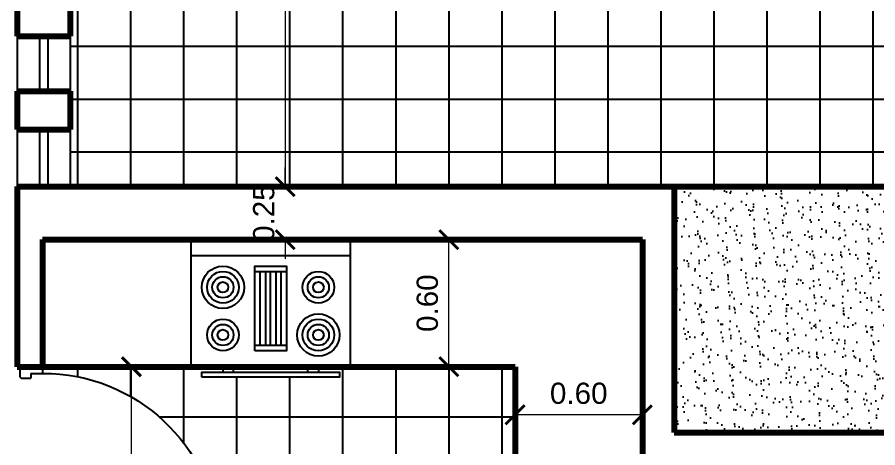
# Model space of a CAD drawing. Header units: inches. Extents: x -2.6 to 11.8, y -3.4 to 32.7.
# Drawn here: x 2.214 to 6.272, y 12.631 to 14.664 of the extents above; entities that cross this region are included whole.
import ezdxf

# ---------------------------------------------------------------- set-up
doc = ezdxf.new("R2010")
doc.units = ezdxf.units.IN
doc.header["$MEASUREMENT"] = 0
doc.linetypes.add('CONTINUA', pattern=[0])
for name, color, linetype in [('Cotas', 60, 'Continuous'), ('Mobiliario', 2, 'Continuous'), ('Puertas', 1, 'Continuous'), ('Textura piso', 8, 'Continuous'), ('Vegetación', 3, 'Continuous'), ('Ventana', 4, 'Continuous')]:
    doc.layers.add(name, color=color, linetype=linetype)
doc.layers.add('Paredes', color=5, linetype='Continuous', lineweight=80)
doc.styles.get("Standard").update_dxf_attribs({"font": 'arial.ttf'})
doc.dimstyles.new('Cotas', dxfattribs={"dimtxt": 0.1, "dimasz": 0.09, "dimexe": 0.2, "dimexo": 0.4, "dimgap": 0.05, "dimtad": 1, "dimzin": 0, "dimdsep": 46, "dimtxsty": 'Standard', "dimblk": 'ARCHTICK', "dimcen": 0.09, "dimse1": 1, "dimse2": 1, "dimclrd": 60, "dimclre": 256, "dimadec": 0, "dimazin": 0, "dimtfac": 1, "dimtix": 1, "dimtofl": 0, "dimtmove": 1, "dimatfit": 3, "dimfxl": 0, "dimtolj": 1, "dimtzin": 0, "dimlwd": 9, "dimarcsym": 0})
pattern_1 = [(0, (-26.74984108608364, -126.9724224155329), (6.938893903907228e-17, 0.25), []), (90, (-26.74984108608364, -126.9724224155329), (-0.25, 6.938893903907228e-17), [])]

# ---------------------------------------------------------------- blocks, each defined once
blk = doc.blocks.new('Range-Oven - 30 in top')
for p, q in [((0, -3), (30, -3)), ((12, -6), (18, -6)), ((13, -19.999996), (13, -6)), ((14, -6), (14, -19.999996)), ((15, -19.999996), (15, -6)), ((16, -6), (16, -19.999996)), ((17, -19.999996), (17, -6)), ((18, -19.999996), (12, -19.999996)), ((6.000000000000004, -23.999996), (6.000000000000004, -24.999996)), ((8.000000000000004, -24.999996), (8.000000000000004, -23.999996)), ((22, -24.999996), (22, -23.999996)), ((24, -23.999996), (24, -24.999996))]:
    blk.add_line(p, q)
for points in [[(0, -23.999996), (0, 0), (30, 0), (30, -23.999996)], [(12, -20.999996), (12, -5), (18, -5), (18, -20.999996)], [(2.000000000000004, -25.999996), (2.000000000000004, -24.999996), (28, -24.999996), (28, -25.999996)]]:
    blk.add_lwpolyline(points, close=True)
for centre, radius in [((6.000000000000004, -9.0000002), 4), ((6.000000000000004, -9.0000002), 3), ((24, -9.0000002), 3), ((6.000000000000004, -9.0000002), 2), ((6.000000000000004, -9.0000002), 1), ((24, -9.0000002), 2), ((24, -9.0000002), 1), ((24, -18), 4), ((6.000000000000004, -18), 3), ((6.000000000000004, -18), 2), ((24, -18), 3), ((24, -18), 2), ((6.000000000000004, -18), 1), ((24, -18), 1)]:
    blk.add_circle(centre, radius)
blk = doc.blocks.new('puerta2')
at = {"layer": 'Puertas'}
for p, q in [((150.3376989566191, 38.72223843111588), (150.3376989565512, 38.61423843005426)), ((150.3376989566191, 38.72223843111588), (150.3848409565614, 38.72223843018707)), ((150.3376989566191, 38.72223843111588), (150.3376989565512, 38.61423843005426)), ((150.3376989566191, 38.72223843111588), (150.3848409565614, 38.72223843018707)), ((150.3848409565614, 38.72223843018707), (150.3916989565334, 38.71538043060052)), ((150.3848409565614, 38.72223843018707), (150.3916989565334, 38.71538043060052)), ((150.3916989565334, 38.71538043060052), (150.3916989565117, 38.67039843122657)), ((150.3916989565334, 38.71538043060052), (150.3916989565117, 38.67039843122657)), ((151.190556956672, 38.72223842996501), (151.1836989566269, 38.71538043033505)), ((151.190556956672, 38.72223842996501), (151.1836989566269, 38.71538043033505)), ((151.1836989566269, 38.71538043033505), (151.1836989566052, 38.6703984309611)), ((151.1836989566269, 38.71538043033505), (151.1836989566052, 38.6703984309611)), ((151.2376989566142, 38.72223843089887), (151.190556956672, 38.72223842996501)), ((151.2376989566142, 38.72223843089887), (151.190556956672, 38.72223842996501)), ((151.2376989566142, 38.72223843089887), (151.2376989565462, 38.61423842983726)), ((151.2376989566142, 38.72223843089887), (151.2376989565462, 38.61423842983726)), ((150.3690189565731, 38.67039843009883), (150.3690189565052, 38.61423843081337)), ((150.3690189565731, 38.67039843009883), (150.3916989565117, 38.67039843122657)), ((150.3690189565731, 38.67039843009883), (150.3690189565052, 38.61423843081337)), ((150.3690189565731, 38.67039843009883), (150.3916989565117, 38.67039843122657)), ((151.2063789566602, 38.67039843022623), (151.1836989566052, 38.6703984309611)), ((151.2063789566602, 38.67039843022623), (151.1836989566052, 38.6703984309611)), ((151.2063789566602, 38.67039843022623), (151.2063789565923, 38.61423843094077)), ((151.2063789566602, 38.67039843022623), (151.2063789565923, 38.61423843094077)), ((150.3711789565139, 38.66823843078637), (150.3711789565381, 38.61423843118688)), ((150.3733389565468, 38.66823843115985), (150.3711789565139, 38.66823843078637)), ((150.3711789565139, 38.66823843078637), (150.3711789565381, 38.61423843118688)), ((150.3733389565468, 38.66823843115985), (150.3711789565139, 38.66823843078637)), ((150.3733389565468, 38.66823843115985), (150.3733389564547, 38.61423843156037)), ((150.3733389565468, 38.66823843115985), (150.3733389564547, 38.61423843156037)), ((150.3376989565512, 38.61423843005426), (150.3690189565052, 38.61423843081337)), ((150.3376989565512, 38.61423843005426), (150.3690189565052, 38.61423843081337)), ((150.3711789565381, 38.61423843118688), (150.3733389564547, 38.61423843156037)), ((150.3711789565381, 38.61423843118688), (150.3733389564547, 38.61423843156037)), ((150.3754989565119, 38.61207843038527), (150.3754989565361, 38.60991843069932)), ((150.3754989565119, 38.61207843038527), (150.4294989565209, 38.6120784304095)), ((150.3754989565119, 38.61207843038527), (150.3754989565361, 38.60991843069932)), ((150.3754989565119, 38.61207843038527), (150.4294989565209, 38.6120784304095)), ((150.4294989565452, 38.60991843072355), (150.3754989565361, 38.60991843069932)), ((150.4294989565452, 38.60991843072355), (150.3754989565361, 38.60991843069932)), ((150.3754989564786, 38.54090643132665), (150.3754989565604, 38.60775843101334)), ((150.429498956453, 38.6077584310376), (150.3754989565604, 38.60775843101334)), ((150.3754989565604, 38.60775843101334), (150.429498956453, 38.6077584310376)), ((150.3754989564786, 38.54090643132665), (150.3754989565604, 38.60775843101334)), ((150.429498956453, 38.6077584310376), (150.3754989565604, 38.60775843101334)), ((150.3754989565604, 38.60775843101334), (150.429498956453, 38.6077584310376)), ((150.4294989565452, 38.60991843072355), (150.4294989565209, 38.6120784304095)), ((150.4294989565452, 38.60991843072355), (150.4294989565209, 38.6120784304095)), ((150.4294989564798, 38.50661643051558), (150.429498956453, 38.6077584310376)), ((150.4294989564798, 38.50661643051558), (150.429498956453, 38.6077584310376)), ((151.2376989565462, 38.61423842983726), (151.2063789565923, 38.61423843094077)), ((151.2376989565462, 38.61423842983726), (151.2063789565923, 38.61423843094077)), ((150.4082769564752, 38.54090643117374), (150.3754989564786, 38.54090643132665)), ((150.4082769564752, 38.54090643117374), (150.3754989564786, 38.54090643132665)), ((150.3823569564533, 38.53874643073107), (150.3754989565029, 38.53874642977807)), ((150.3823569564533, 38.53874643073107), (150.3754989565029, 38.53874642977807)), ((150.382356956475, 38.53188843019149), (150.3823569564533, 38.53874643073107)), ((150.382356956475, 38.53188843019149), (150.3823569564533, 38.53874643073107)), ((150.3845169562099, 38.18285905120248), (150.3845169564862, 38.53874643110458)), ((150.3845169562698, 38.2082335345485), (150.3845169564862, 38.53874643110458)), ((150.3845169564862, 38.53874643110458), (150.4061169564666, 38.53874643111428)), ((150.4061169564666, 38.53874643111428), (150.3845169564862, 38.53874643110458)), ((150.3845169562099, 38.18285905120248), (150.3845169564862, 38.53874643110458)), ((150.3845169562698, 38.2082335345485), (150.3845169564862, 38.53874643110458)), ((150.3845169564862, 38.53874643110458), (150.4061169564666, 38.53874643111428)), ((150.4061169564666, 38.53874643111428), (150.3845169564862, 38.53874643110458)), ((150.4061169564561, 38.49975843128794), (150.4061169564666, 38.53874643111428)), ((150.4061169564561, 38.49975843128794), (150.4061169564666, 38.53874643111428)), ((150.4082769564891, 38.49975842979882), (150.4082769564752, 38.54090643117374)), ((150.4082769564891, 38.49975842979882), (150.4082769564752, 38.54090643117374)), ((150.4061169564561, 38.49975843128794), (150.4052597063923, 38.4989011804029)), ((150.4061169564561, 38.49975843128794), (150.4052597063923, 38.4989011804029)), ((150.4061169564616, 38.49804392975606), (150.4052597063923, 38.4989011804029)), ((150.4061169564616, 38.49804392975606), (150.4052597063923, 38.4989011804029)), ((150.4061169561903, 38.18285905121218), (150.4061169564616, 38.49804392975606)), ((150.4061169562502, 38.20823353455819), (150.4061169564616, 38.49804392975606)), ((150.4061169561903, 38.18285905121218), (150.4061169564616, 38.49804392975606)), ((150.4061169562502, 38.20823353455819), (150.4061169564616, 38.49804392975606)), ((150.4226409564347, 38.49975843088559), (150.4082769564891, 38.49975842979882)), ((150.4226409564347, 38.49975843088559), (150.4082769564891, 38.49975842979882)), ((150.4131228001399, 38.49975843104136), (150.4131227997845, 37.89133415609845)), ((150.4131228001399, 38.49975843104136), (150.4131227997845, 37.89133415609845)), ((150.419491358878, 38.49975842979944), (150.4194913584062, 37.89133415671917)), ((150.419491358878, 38.49975842979944), (150.4194913584062, 37.89133415671917)), ((150.4226409564347, 38.49975843088559), (150.4294989564798, 38.50661643051558)), ((150.4226409564347, 38.49975843088559), (150.4294989564798, 38.50661643051558)), ((150.4258597800136, 38.50297725446709), (150.4258597796573, 37.88811533329175)), ((150.4258597800136, 38.50297725446709), (150.4258597796573, 37.88811533329175)), ((150.4277137364567, 38.50483121124245), (150.4277137359652, 37.88626137638104)), ((150.4277137364567, 38.50483121124245), (150.4277137359652, 37.88626137638104)), ((150.4294989564798, 38.50661643051558), (150.4294989560513, 37.88447615635613)), ((150.4294989564798, 38.50661643051558), (150.4294989560513, 37.88447615635613)), ((150.3845169562698, 38.2082335345485), (150.3845169559935, 37.85234615650904)), ((150.3845169562698, 38.2082335345485), (150.3845169559935, 37.85234615650904)), ((150.4061169562502, 38.20823353455819), (150.4061169560952, 37.89304865601428)), ((150.4061169562502, 38.20823353455819), (150.4061169560952, 37.89304865601428)), ((150.3845169562099, 38.18285905120248), (150.3845169559935, 37.85234615650904)), ((150.3845169562099, 38.18285905120248), (150.3845169559935, 37.85234615650904)), ((150.4061169561903, 38.18285905121218), (150.4061169560952, 37.89304865601428)), ((150.4061169561903, 38.18285905121218), (150.4061169560952, 37.89304865601428)), ((150.3823569560553, 37.85920415667515), (150.3823569559605, 37.85234615613555)), ((150.3823569560553, 37.85920415667515), (150.3823569559605, 37.85234615613555)), ((150.4061169560952, 37.89304865601428), (150.4052597060314, 37.89219140699187)), ((150.4061169560952, 37.89304865601428), (150.4052597060314, 37.89219140699187)), ((150.4061169559843, 37.89133415634507), (150.4052597060314, 37.89219140699187)), ((150.4061169559843, 37.89133415634507), (150.4052597060314, 37.89219140699187)), ((150.4061169559843, 37.89133415634507), (150.4061169559739, 37.85234615651873)), ((150.4061169559843, 37.89133415634507), (150.4061169559739, 37.85234615651873)), ((150.4082769560172, 37.89133415671855), (150.408276956031, 37.85018615534364)), ((150.4226409560792, 37.89133415594268), (150.4082769560172, 37.89133415671855)), ((150.4082769560172, 37.89133415671855), (150.408276956031, 37.85018615534364)), ((150.4226409560792, 37.89133415594268), (150.4082769560172, 37.89133415671855)), ((150.4226409560792, 37.89133415594268), (150.4294989560513, 37.88447615635613)), ((150.4226409560792, 37.89133415594268), (150.4294989560513, 37.88447615635613)), ((150.4294989560513, 37.88447615635613), (150.4294989559617, 37.78333415583411)), ((150.4294989560513, 37.88447615635613), (150.4294989559617, 37.78333415583411)), ((150.3411757297816, 37.82361636500198), (150.3382263801992, 37.82361636481385)), ((150.3411757297816, 37.82361636500198), (150.3382263801992, 37.82361636481385)), ((150.3382263801992, 37.82361636481385), (150.3382263801439, 37.81623039191818)), ((150.3382263801992, 37.82361636481385), (150.3382263801439, 37.81623039191818)), ((150.3411757297087, 37.83134246062759), (150.3411757297994, 37.80850429648069)), ((150.3411757297087, 37.83134246062759), (150.3411757297994, 37.80850429648069)), ((150.3411757297264, 37.81623039210631), (150.3411757297816, 37.82361636500198)), ((150.3411757297264, 37.81623039210631), (150.3411757297816, 37.82361636500198)), ((150.359298956038, 37.83718971472116), (150.3499772589567, 37.83945351507029)), ((150.359298956038, 37.83718971472116), (150.3499772589567, 37.83945351507029)), ((150.359298956038, 37.83718971472116), (150.3592989559542, 37.8026570428876)), ((150.359298956038, 37.83718971472116), (150.3592989559542, 37.8026570428876)), ((150.3592989560381, 37.83007694344041), (150.3653739559634, 37.83007694274465)), ((150.3592989560381, 37.83007694344041), (150.3653739559634, 37.83007694274465)), ((150.3653739559634, 37.83007694274465), (150.3653739559959, 37.8097698134726)), ((150.3653739559634, 37.83007694274465), (150.3653739559959, 37.8097698134726)), ((150.371142871141, 37.84624837931411), (150.3754989559986, 37.84624837836029)), ((150.371142871141, 37.84624837931411), (150.3754989559986, 37.84624837836029)), ((150.3823569559605, 37.85234615613555), (150.3754989560102, 37.85234615518252)), ((150.3823569559605, 37.85234615613555), (150.3754989560102, 37.85234615518252)), ((150.408276956031, 37.85018615534364), (150.3754989560344, 37.85018615549657)), ((150.3754989560344, 37.85018615549657), (150.3754989559527, 37.78333415580988)), ((150.408276956031, 37.85018615534364), (150.3754989560344, 37.85018615549657)), ((150.3754989560344, 37.85018615549657), (150.3754989559527, 37.78333415580988)), ((150.3845169559935, 37.85234615650904), (150.4061169559739, 37.85234615651873)), ((150.4061169559739, 37.85234615651873), (150.3845169559935, 37.85234615650904)), ((150.3845169559935, 37.85234615650904), (150.4061169559739, 37.85234615651873)), ((150.4061169559739, 37.85234615651873), (150.3845169559935, 37.85234615650904)), ((150.4338550408652, 37.84624837929333), (150.4294989560076, 37.84624837838452)), ((150.4338550408652, 37.84624837929333), (150.4294989560076, 37.84624837838452)), ((150.4456989559594, 37.83007694347921), (150.439623956034, 37.83007694417497)), ((150.439623956034, 37.83007694417497), (150.4396239559501, 37.80976981304025)), ((150.4456989559594, 37.83007694347921), (150.439623956034, 37.83007694417497)), ((150.439623956034, 37.83007694417497), (150.4396239559501, 37.80976981304025)), ((150.4456989559593, 37.8371897128973), (150.4568563602184, 37.83945351567991)), ((150.4456989559593, 37.8371897128973), (150.4568563602184, 37.83945351567991)), ((150.4456989559593, 37.8371897128973), (150.4456989559919, 37.80265704292637)), ((150.4456989559593, 37.8371897128973), (150.4456989559919, 37.80265704292637)), ((150.4656578894565, 37.83134246008605), (150.4656578894309, 37.80850429780179)), ((150.4656578894565, 37.83134246008605), (150.4656578894309, 37.80850429780179)), ((150.3382263801439, 37.81623039191818), (150.3411757297264, 37.81623039210631)), ((150.3382263801439, 37.81623039191818), (150.3411757297264, 37.81623039210631)), ((150.3592989559542, 37.8026570428876), (150.3499772590375, 37.8003932408868)), ((150.3592989559542, 37.8026570428876), (150.3499772590375, 37.8003932408868)), ((150.3592989559542, 37.80976981416836), (150.3653739559959, 37.8097698134726)), ((150.3592989559542, 37.80976981416836), (150.3653739559959, 37.8097698134726)), ((150.3711428710483, 37.7935983783542), (150.3754989560223, 37.79359837926302)), ((150.3711428710483, 37.7935983783542), (150.3754989560223, 37.79359837926302)), ((150.4294989559617, 37.78333415583411), (150.3754989559527, 37.78333415580988)), ((150.3754989559527, 37.78333415580988), (150.4294989559617, 37.78333415583411)), ((150.4294989559617, 37.78333415583411), (150.3754989559527, 37.78333415580988)), ((150.3754989559527, 37.78333415580988), (150.4294989559617, 37.78333415583411)), ((150.4338550408889, 37.79359837833343), (150.4294989560313, 37.79359837928725)), ((150.4338550408889, 37.79359837833343), (150.4294989560313, 37.79359837928725)), ((150.4456989559918, 37.80976981420713), (150.4396239559501, 37.80976981304025)), ((150.4456989559918, 37.80976981420713), (150.4396239559501, 37.80976981304025)), ((150.4456989559919, 37.80265704292637), (150.4568563601829, 37.80039324149642)), ((150.4456989559919, 37.80265704292637), (150.4568563601829, 37.80039324149642))]:
    blk.add_line(p, q, dxfattribs=at)
at = {"layer": 'Puertas', "extrusion": (0, 0, -0.9999999999999999)}
blk.add_ellipse((150.373338956479, 38.61207843001178), major_axis=(0.001527350648308001, 0.001527350648308002), ratio=0.9999999999767395, start_param=-1.570796326554149, end_param=4.712388980625438, dxfattribs=at)
blk.add_ellipse((150.373338956479, 38.61207843001178), major_axis=(0.001527350648308001, 0.001527350648308002), ratio=0.9999999999767395, start_param=-1.570796326554149, end_param=4.712388980625438, dxfattribs=at)
at = {"layer": 'Puertas', "extrusion": (0, 0, -1)}
for centre, major_axis, ratio, start_param, end_param in [((150.3769181847156, 38.61113249054717), (-0.58652144871602, 0.5865214487160199), 0.9999999999999403, 2.352449978641211, 3.863557218504373), ((150.3823569564533, 38.53874643073107), (0.004849338308332562, 0.004849338308332563), 0.9999999999942492, 2.356194490841163, 3.926990817645954), ((150.3823569564533, 38.53874643073107), (0.004849338308332562, 0.004849338308332563), 0.9999999999942492, 2.356194490841163, 3.926990817645954), ((150.3823569559605, 37.85234615613555), (-0.004849338308320128, 0.004849338308320127), 0.9999999999993776, 5.497787144437664, 7.068583471238364), ((150.3823569559605, 37.85234615613555), (-0.004849338308320128, 0.004849338308320127), 0.9999999999993776, 5.497787144437664, 7.068583471238364), ((150.3493138688595, 37.83134245987094), (0.00575453332861223, 0.005754533328612231), 0.9999999999948769, 3.92699081764332, 5.579393892327413), ((150.3493138688595, 37.83134245987094), (0.00575453332861223, 0.005754533328612231), 0.9999999999948769, 3.92699081764332, 5.579393892327413), ((150.3454666295598, 37.84629328616255), (-0.01815587231763262, 0.01815587231763261), 0.9999999999995853, 2.357943461526905, 3.039769674775514), ((150.3454666295598, 37.84629328616255), (-0.01815587231763262, 0.01815587231763261), 0.9999999999995853, 2.357943461526905, 3.039769674775514), ((150.4595312825093, 37.84629328546882), (-0.01815587231766264, 0.01815587231766264), 0.9999999999975573, 4.814211960656692, 5.496038173771555), ((150.4595312825093, 37.84629328546882), (-0.01815587231766264, 0.01815587231766264), 0.9999999999975573, 4.814211960656692, 5.496038173771555), ((150.4575197503056, 37.83134246084267), (-0.005754533328605528, 0.005754533328605528), 0.9999999999994889, 0.7037914162778904, 2.356194490846043), ((150.4575197503056, 37.83134246084267), (-0.005754533328605528, 0.005754533328605528), 0.9999999999994889, 0.7037914162778904, 2.356194490846043), ((150.3493138688339, 37.80850429758668), (-0.005754533328589555, 0.005754533328589554), 0.9999999999993721, 3.845384069867563, 5.49778714443927), ((150.3493138688339, 37.80850429758668), (-0.005754533328589555, 0.005754533328589554), 0.9999999999993721, 3.845384069867563, 5.49778714443927), ((150.3454666295206, 37.79355347217871), (-0.01815587231764991, 0.01815587231764991), 0.9999999999982497, 1.672619307066969, 2.354445520181), ((150.3454666295206, 37.79355347217871), (-0.01815587231764991, 0.01815587231764991), 0.9999999999982497, 1.672619307066969, 2.354445520181), ((150.4595312824701, 37.79355347148503), (-0.01815587231756552, 0.01815587231756551), 0.9999999999990699, 5.499536115114926, 6.181362328365851), ((150.4595312824701, 37.79355347148503), (-0.01815587231756552, 0.01815587231756551), 0.9999999999990699, 5.499536115114926, 6.181362328365851), ((150.45751975028, 37.80850429669581), (-0.005754533328603435, 0.005754533328603434), 0.9999999999983523, 2.356194490849403, 4.00859756552886), ((150.45751975028, 37.80850429669581), (-0.005754533328603435, 0.005754533328603434), 0.9999999999983523, 2.356194490849403, 4.00859756552886)]:
    blk.add_ellipse(centre, major_axis=major_axis, ratio=ratio, start_param=start_param, end_param=end_param, dxfattribs=at)
blk = doc.blocks.new('_ArchTick')
at = {"color": 0, "linetype": 'ByBlock', "const_width": 0.15}
blk.add_lwpolyline([(-0.5, -0.5), (0.5, 0.5)], dxfattribs=at)
blk = doc.blocks.new('*D110')
at = {"layer": 'Cotas', "color": 60, "linetype": 'CONTINUA', "lineweight": 9, "transparency": 16777216}
blk.add_line((3.477945753022987, 20.4758732590012), (3.477945753022988, 13.86407517949323), dxfattribs=at)
at = {"layer": 'Defpoints', "color": 0, "transparency": 16777216}
for p in [(3.477945753022988, 20.4758732590012), (3.477945753022988, 13.86407517949323), (3.477945753022988, 13.86407517949323)]:
    blk.add_point(p, dxfattribs=at)
at = {"layer": 'Cotas', "color": 60, "lineweight": 9, "transparency": 16777216, "xscale": 0.09, "yscale": 0.09, "zscale": 0.09}
for p, rotation in [((3.477945753022987, 20.4758732590012), 90), ((3.477945753022988, 13.86407517949323), 270)]:
    blk.add_blockref('_ArchTick', p, dxfattribs=dict(at, rotation=rotation))
at = {"layer": 'Cotas', "color": 0, "transparency": 16777216, "insert": (3.376888454250822, 17.16997421924721), "char_height": 0.1, "attachment_point": 5, "rotation": 90}
blk.add_mtext('\\A1;6.61', dxfattribs=at)
blk = doc.blocks.new('*D125')
at = {"layer": 'Cotas', "color": 60, "linetype": 'CONTINUA', "lineweight": 9, "transparency": 16777216}
blk.add_line((5.161933456423832, 12.78705960888661), (4.561933456423809, 12.78705960888661), dxfattribs=at)
at = {"layer": 'Defpoints', "color": 0, "transparency": 16777216}
for p in [(4.561933456423809, 12.78705960888661), (4.561933456423809, 12.78705960888661), (5.161933456423832, 12.78705960888661)]:
    blk.add_point(p, dxfattribs=at)
at = {"layer": 'Cotas', "color": 60, "lineweight": 9, "transparency": 16777216, "xscale": 0.09, "yscale": 0.09, "zscale": 0.09, "rotation": 180}
blk.add_blockref('_ArchTick', (4.561933456423809, 12.78705960888661), dxfattribs=at)
at = {"layer": 'Cotas', "color": 60, "lineweight": 9, "transparency": 16777216, "xscale": 0.09, "yscale": 0.09, "zscale": 0.09}
blk.add_blockref('_ArchTick', (5.161933456423832, 12.78705960888661), dxfattribs=at)
at = {"layer": 'Cotas', "color": 0, "transparency": 16777216, "insert": (4.86193345642382, 12.88811690765878), "char_height": 0.1, "attachment_point": 5}
blk.add_mtext('\\A1;0.60', dxfattribs=at)
blk = doc.blocks.new('*D126')
at = {"layer": 'Cotas', "color": 60, "linetype": 'CONTINUA', "lineweight": 9, "transparency": 16777216}
blk.add_line((4.249458404812096, 13.01407517949321), (4.249458404812096, 13.61407517949323), dxfattribs=at)
at = {"layer": 'Defpoints', "color": 0, "transparency": 16777216}
for p in [(4.249458404812095, 13.61407517949323), (4.249458404812096, 13.61407517949323), (4.249458404812095, 13.01407517949321)]:
    blk.add_point(p, dxfattribs=at)
at = {"layer": 'Cotas', "color": 60, "lineweight": 9, "transparency": 16777216, "xscale": 0.09, "yscale": 0.09, "zscale": 0.09}
for p, rotation in [((4.249458404812096, 13.61407517949323), 90), ((4.249458404812096, 13.01407517949321), 270)]:
    blk.add_blockref('_ArchTick', p, dxfattribs=dict(at, rotation=rotation))
at = {"layer": 'Cotas', "color": 0, "transparency": 16777216, "insert": (4.14840110603993, 13.31407517949322), "char_height": 0.1, "attachment_point": 5, "rotation": 90}
blk.add_mtext('\\A1;0.60', dxfattribs=at)
blk = doc.blocks.new('*D128')
at = {"layer": 'Cotas', "color": 60, "linetype": 'CONTINUA', "lineweight": 9, "transparency": 16777216}
blk.add_line((2.752566266275309, 10.06141521807041), (2.752566266275308, 13.01407517949321), dxfattribs=at)
at = {"layer": 'Defpoints', "color": 0, "transparency": 16777216}
for p in [(2.752566266275307, 13.01407517949321), (2.752566266275308, 13.01407517949321), (2.752566266275307, 10.06141521807041)]:
    blk.add_point(p, dxfattribs=at)
at = {"layer": 'Cotas', "color": 60, "lineweight": 9, "transparency": 16777216, "xscale": 0.09, "yscale": 0.09, "zscale": 0.09}
for p, rotation in [((2.752566266275308, 13.01407517949321), 90), ((2.752566266275309, 10.06141521807041), 270)]:
    blk.add_blockref('_ArchTick', p, dxfattribs=dict(at, rotation=rotation))
at = {"layer": 'Cotas', "color": 0, "transparency": 16777216, "insert": (2.651508967503143, 11.53774519878181), "char_height": 0.1, "attachment_point": 5, "rotation": 90}
blk.add_mtext('\\A1;2.95', dxfattribs=at)
blk = doc.blocks.new('*D170')
at = {"layer": 'Cotas', "color": 60, "linetype": 'CONTINUA', "lineweight": 9, "transparency": 16777216}
for p, q in [((3.477945753022988, 13.86407517949323), (3.477945753022988, 13.95407517949323)), ((3.477945753022988, 13.61407517949323), (3.477945753022988, 13.52407517949323))]:
    blk.add_line(p, q, dxfattribs=at)
at = {"layer": 'Defpoints', "color": 0, "transparency": 16777216}
for p in [(3.477945753022988, 13.86407517949323), (3.477945753022988, 13.86407517949323), (3.477945753022988, 13.61407517949323)]:
    blk.add_point(p, dxfattribs=at)
at = {"layer": 'Cotas', "color": 60, "lineweight": 9, "transparency": 16777216, "xscale": 0.09, "yscale": 0.09, "zscale": 0.09}
for p, rotation in [((3.477945753022988, 13.86407517949323), 270), ((3.477945753022988, 13.61407517949323), 90)]:
    blk.add_blockref('_ArchTick', p, dxfattribs=dict(at, rotation=rotation))
at = {"layer": 'Cotas', "color": 0, "transparency": 16777216, "insert": (3.376888454250822, 13.73907517949323), "char_height": 0.1, "attachment_point": 5, "rotation": 90}
blk.add_mtext('\\A1;0.25', dxfattribs=at)

msp = doc.modelspace()

# ---------------------------------------------------------------- hatches: boundary and pattern name
at = {"layer": 'Textura piso'}
h = msp.add_hatch(dxfattribs=at)
h.set_pattern_fill('ANSI37', color=256, scale=2, angle=315, style=0)
h.set_pattern_definition(pattern_1)
edge = h.paths.add_edge_path()
edge.add_line((9.059914235824884, 13.86407517949323), (9.059914235824884, 19.66625420192179))
edge.add_ellipse((9.0482993235372, 19.67013912675063), major_axis=(0.005754533328595464, 0.005754533328595462), ratio=0.999999999998392, start_angle=220.3242778103764, end_angle=315.00000003762284, ccw=False)
edge.add_line((9.047635931297755, 19.66202807054515), (9.032239236366216, 19.66576720399939))
edge.add_line((9.032239236366216, 19.66576720399942), (9.03223923637524, 19.67140464346761))
edge.add_ellipse((9.05214656285056, 19.65518830134266), major_axis=(0.01815587231772411, 0.0181558723177241), ratio=0.9999999999941596, start_angle=95.8340270269899, end_angle=134.8997913997458)
edge.add_line((9.026470321105414, 19.65523320751817), (9.02211423640589, 19.65523320842698))
edge.add_line((9.022114236405905, 19.65523320842695), (9.022114236418467, 19.64496898497381))
edge.add_line((9.022114236418467, 19.64496898497384), (8.968114241451183, 19.64496898499806))
edge.add_ellipse((9.02069500765554, 20.47276731971112), major_axis=(0.5865214487160273, 0.5865214487160271), ratio=0.9999999999999237, start_angle=134.7854552917816, end_angle=221.3655225276042, ccw=False)
edge.add_line((8.191234235364696, 20.47587326010472), (8.159914235824878, 20.47587325900122))
edge.add_line((8.159914235824878, 20.47587325900122), (7.649914235824887, 20.47587325900119))
edge.add_line((7.649914235824887, 20.47587325900119), (2.464212784763127, 20.47587325900119))
edge.add_line((2.464212784763127, 20.47587325900116), (2.464212784763127, 20.3040751794932))
edge.add_line((2.464212784763127, 20.30407517949322), (2.464212784763127, 20.04407517949323))
edge.add_line((2.464212784763127, 20.04407517949323), (2.464212784763127, 19.85407517949324))
edge.add_line((2.464212784763127, 19.85407517949324), (2.464212784763127, 19.59407517949325))
edge.add_line((2.464212784763127, 19.59407517949322), (2.464212784763127, 19.41407517949321))
edge.add_line((2.464212784763127, 19.41407517949324), (2.464212784763127, 19.15407517949325))
edge.add_line((2.464212784763141, 19.15407517949322), (2.464212784763127, 18.97407517949321))
edge.add_line((2.464212784763127, 18.97407517949324), (2.464212784763127, 18.71407517949325))
edge.add_line((2.464212784763127, 18.71407517949322), (2.464212784763127, 18.53407517949321))
edge.add_line((2.464212784763127, 18.53407517949324), (2.464212784763184, 18.27407517949325))
edge.add_line((2.464212784763184, 18.27407517949322), (2.464212784763127, 18.09407517949322))
edge.add_line((2.464212784763127, 18.09407517949325), (2.464212784763184, 17.83407517949325))
edge.add_line((2.464212784763184, 17.83407517949323), (2.464212784763127, 17.65407517949322))
edge.add_line((2.464212784763127, 17.65407517949325), (2.464212784763212, 17.39407517949326))
edge.add_line((2.464212784763212, 17.39407517949323), (2.464212784763127, 17.21407517949325))
edge.add_line((2.464212784763127, 17.21407517949325), (2.464212784763127, 16.95407517949326))
edge.add_line((2.464212784763127, 16.95407517949326), (2.464212784763113, 16.77407517949325))
edge.add_line((2.464212784763113, 16.77407517949325), (2.464212784763113, 16.51407517949326))
edge.add_line((2.464212784763127, 16.51407517949323), (2.464212784763127, 16.33407517949323))
edge.add_line((2.464212784763127, 16.33407517949325), (2.464212784763255, 16.07407517949326))
edge.add_line((2.464212784763241, 16.07407517949324), (2.464212784763113, 15.89407517949323))
edge.add_line((2.464212784763113, 15.89407517949326), (2.464212784763241, 15.63407517949327))
edge.add_line((2.464212784763241, 15.63407517949324), (2.464212784763113, 15.45407517949326))
edge.add_line((2.464212784763113, 15.45407517949326), (2.464212784763269, 15.19407517949327))
edge.add_line((2.464212784763269, 15.19407517949324), (2.464212784763113, 15.01407517949326))
edge.add_line((2.464212784763113, 15.01407517949326), (2.464212784763113, 14.75407517949327))
edge.add_line((2.464212784763113, 14.75407517949324), (2.464212784763113, 14.57407517949324))
edge.add_line((2.464212784763113, 14.57407517949326), (2.464212784763284, 14.31407517949327))
edge.add_line((2.464212784763298, 14.31407517949324), (2.464212784763113, 14.13407517949327))
edge.add_line((2.464212784763113, 14.13407517949327), (2.464212784763284, 13.86407517949323))
edge.add_line((2.464212784763298, 13.8640751794932), (5.311933456423837, 13.8640751794932))
edge.add_line((5.311933456423837, 13.86407517949323), (9.059914235824884, 13.86407517949323))
h.paths.add_polyline_path([(5.294741719603159, 17.89734739019161), (5.982872688225264, 17.89734739019161), (5.982872688225264, 17.77565571215615), (5.294741719603159, 17.77565571215615)], flags=24)
h.paths.add_polyline_path([(5.196133498554886, 18.23652768978766), (5.981643908225806, 18.23652768978766), (5.981643908225806, 18.00528188723561), (5.196133498554886, 18.00528188723561)], flags=24)
h = msp.add_hatch(dxfattribs=at)
h.set_pattern_fill('ANSI37', color=256, scale=2, angle=315, style=0)
h.set_pattern_definition(pattern_1)
edge = h.paths.add_edge_path()
edge.add_line((4.011933456423783, 10.5280818680707), (4.011933456423783, 10.06141521807041))
edge.add_line((4.011933456423769, 10.06141521807041), (4.261933456423812, 10.06141521807041))
edge.add_line((4.261933456423826, 10.06141521807041), (4.293253455967424, 10.0614152175088))
edge.add_ellipse((5.122714228254473, 10.06452115790239), major_axis=(0.5865214487160271, -0.5865214487160273), ratio=0.9999999999999237, start_angle=138.6344774723958, end_angle=225.2145447082184, ccw=False)
edge.add_line((5.070133462533043, 10.89231949261546), (5.124133457017415, 10.8923194926397))
edge.add_line((5.1241334570174, 10.8923194926397), (5.124133457004838, 10.88205526918657))
edge.add_line((5.124133457004838, 10.88205526918654), (5.128489541704361, 10.88205527009535))
edge.add_ellipse((5.154165783449507, 10.88210017627085), major_axis=(0.0181558723177241, -0.01815587231772411), ratio=0.9999999999941596, start_angle=225.1002086002542, end_angle=264.1659729730101)
edge.add_line((5.134258456505897, 10.86588383497696), (5.140333456998583, 10.86588383428119))
edge.add_line((5.140333456998583, 10.86588383428119), (5.140333457015849, 10.87299660556195))
edge.add_line((5.140333457015849, 10.87299660556198), (5.149655151896702, 10.87526040706837))
edge.add_ellipse((5.150318544136148, 10.86714935086289), major_axis=(0.005754533328595463, -0.005754533328595463), ratio=0.999999999998392, start_angle=44.99999996237722, end_angle=139.6757221896236, ccw=False)
edge.add_line((5.158456683170634, 10.86714935095776), (5.158456683201344, 10.85942325634326))
edge.add_line((5.158456683201329, 10.85942325634326), (5.161933456423817, 10.85942325656504))
edge.add_line((5.161933456423832, 10.85942325656504), (5.161933456423832, 10.99093250802511))
edge.add_line((5.161933456423832, 10.99093250802511), (4.561933456423837, 10.99093250802508))
edge.add_line((4.561933456423823, 10.99093250802508), (4.561933456423823, 13.0140751794932))
edge.add_line((4.561933456423823, 13.01407517949323), (3.634212884763137, 13.01407517949323))
edge.add_line((3.634212884763137, 13.01407517949323), (3.634212884763137, 12.98907517532655))
edge.add_line((3.634212884763137, 12.98907517532655), (3.734212901429807, 12.98907517532655))
edge.add_line((3.734212901429807, 12.98907517532655), (3.734212901429807, 12.96407517115989))
edge.add_line((3.734212901429807, 12.96407517115989), (3.084212793096462, 12.96407517115989))
edge.add_line((3.084212793096462, 12.96407517115989), (3.084212793096462, 12.98907517532655))
edge.add_line((3.084212793096462, 12.98907517532655), (3.184212809763132, 12.98907517532655))
edge.add_line((3.184212809763132, 12.98907517532655), (3.184212809763132, 13.01407517949323))
edge.add_line((3.184212809763117, 13.0140751794932), (2.334212784763132, 13.0140751794932))
edge.add_line((2.334212784763146, 13.0140751794932), (2.33421278365963, 12.98275517994463))
edge.add_ellipse((2.337318724053226, 12.1532944076576), major_axis=(0.5865214487160271, 0.5865214487160272), ratio=0.9999999999999234, start_angle=-41.365522527604185, end_angle=45.21454470821851, ccw=False)
edge.add_line((3.165117058766292, 12.2058751733791), (3.165117058790521, 12.15187517889467))
edge.add_line((3.165117058790521, 12.15187517889467), (3.154852835337373, 12.15187517890723))
edge.add_line((3.154852835337373, 12.15187517890723), (3.154852836246185, 12.14751909420772))
edge.add_ellipse((3.154897742421689, 12.12184285246258), major_axis=(0.01815587231772411, 0.0181558723177241), ratio=0.9999999999941593, start_angle=45.10020860025428, end_angle=84.1659729730101)
edge.add_line((3.138681401127805, 12.14175017940619), (3.138681400432041, 12.13567517891352))
edge.add_line((3.138681400432056, 12.13567517891349), (3.145794171712801, 12.13567517889624))
edge.add_line((3.145794171712787, 12.13567517889624), (3.148057973219174, 12.12635348401537))
edge.add_ellipse((3.139946917013724, 12.12569009177594), major_axis=(0.005754533328595463, 0.005754533328595463), ratio=0.999999999998392, start_angle=224.9999999623772, end_angle=319.67572218962357, ccw=False)
edge.add_line((3.13994691710861, 12.11755195274145), (3.132220822494098, 12.11755195271073))
edge.add_line((3.132220822494098, 12.11755195271073), (3.132220822682221, 12.11460260308593))
edge.add_line((3.132220822682221, 12.11460260308593), (3.124834849786545, 12.11460260314118))
edge.add_line((3.124834849786545, 12.11460260314115), (3.124834849598422, 12.11755195268137))
edge.add_line((3.124834849598422, 12.11755195268137), (3.117108754889422, 12.11755195265067))
edge.add_ellipse((3.117108754729465, 12.12569009180154), major_axis=(0.005754533328616032, -0.005754533328616033), ratio=0.9999999999957939, start_angle=220.3242777285424, end_angle=314.99999996241075, ccw=False)
edge.add_line((3.108997699420961, 12.12635348144926), (3.111261499879255, 12.13567517897999))
edge.add_line((3.111261499879241, 12.13567517898002), (3.118374271159986, 12.13567517896277))
edge.add_line((3.11837427116, 12.13567517896274), (3.118374271855764, 12.14175017824141))
edge.add_ellipse((3.102157928437855, 12.12184285250183), major_axis=(0.0181558723177967, -0.0181558723177967), ratio=0.9999999999927759, start_angle=95.83402694349391, end_angle=134.8997913238215)
edge.add_line((3.102202835286299, 12.14751909413582), (3.102202836240117, 12.15187517897161))
edge.add_line((3.102202836240117, 12.15187517897161), (3.096105058265486, 12.15187517897908))
edge.add_ellipse((3.09610505846485, 12.15873317890254), major_axis=(0.004849338308329011, 0.004849338308329008), ratio=0.9999999999972687, start_angle=134.9999999619295, end_angle=224.9999999625015, ccw=False)
edge.add_line((3.088352357153745, 12.16089317894057), (2.765592163397905, 12.16089317915188))
edge.add_line((2.765592163397919, 12.16089317915191), (2.740217680051906, 12.16089317921183))
edge.add_line((2.740217680051906, 12.16089317921183), (2.417457485183256, 12.16089317942314))
edge.add_ellipse((2.409704783869323, 12.15873317939528), major_axis=(0.004849338308339668, -0.004849338308339668), ratio=0.9999999999939091, start_angle=314.9999999622488, end_angle=404.9999999628946)
edge.add_line((2.407544783269579, 12.1509804778515), (2.407544783273757, 12.15187517942064))
edge.add_line((2.407544783273757, 12.15187517942064), (2.340692783587066, 12.15187517950238))
edge.add_line((2.340692783587066, 12.15187517950238), (2.338256867482663, 12.14865885009075))
edge.add_ellipse((2.336372784588626, 12.14971517942098), major_axis=(0.001527350648306225, -0.001527350648306225), ratio=0.9999999999790654, start_angle=2.6648194761946797e-10, end_angle=15.722407839429593, ccw=False)
edge.add_line((2.336120514572094, 12.1453951794449), (2.334212783787031, 12.14539517944723))
edge.add_line((2.334212783787031, 12.14539517944721), (2.334212784546132, 12.11407517949323))
edge.add_line((2.334212784546132, 12.11407517949323), (2.334212784583407, 11.76141521807043))
edge.add_line((2.334212784583421, 11.7614152180704), (2.709612784763117, 11.7614152180704))
edge.add_line((2.709612784763117, 11.7614152180704), (2.709612784763117, 11.47986521807039))
edge.add_line((2.709612784763117, 11.47986521807042), (2.834212784763103, 11.47986521807042))
edge.add_line((2.834212784763103, 11.47986521807042), (2.834212784763103, 11.26756521807042))
edge.add_line((2.834212784763103, 11.26756521807039), (3.115762784763113, 11.26756521807039))
edge.add_line((3.115762784763113, 11.26756521807039), (3.115762784763113, 10.89216521807037))
edge.add_line((3.115762784763113, 10.8921652180704), (2.834212784763103, 10.8921652180704))
edge.add_line((2.834212784763103, 10.8921652180704), (2.834212784763103, 10.6798652180704))
edge.add_line((2.834212784763103, 10.6798652180704), (2.709612784763117, 10.6798652180704))
edge.add_line((2.709612784763117, 10.6798652180704), (2.709612784763102, 10.39831521807039))
edge.add_line((2.709612784763117, 10.39831521807039), (2.334212784763103, 10.39831521807039))
edge.add_line((2.334212784763103, 10.39831521807039), (2.334212784763103, 10.06141521807041))
edge.add_line((2.334212784763103, 10.06141521807041), (3.411933456423789, 10.06141521807041))
edge.add_line((3.411933456423775, 10.06141521807041), (3.411933456423775, 10.5280818680707))
edge.add_line((3.411933456423775, 10.52808186807073), (3.795266789757115, 10.52808186807073))
edge.add_line((3.795266789757115, 10.5280818680707), (3.795266789757115, 10.54474853473738))
edge.add_line((3.795266789757115, 10.54474853473738), (3.828600123090446, 10.54474853473738))
edge.add_line((3.828600123090446, 10.54474853473738), (3.828600123090446, 10.5280818680707))
edge.add_line((3.828600123090446, 10.5280818680707), (4.011933456423769, 10.5280818680707))
h.paths.add_polyline_path([(3.202208607367353, 11.6902402611064), (4.185872139939548, 11.6902402611064), (4.185872139939548, 11.45899445855434), (3.202208607367353, 11.45899445855434)], flags=24)
h.paths.add_polyline_path([(3.376413219757612, 11.44299956416367), (4.064544188379713, 11.44299956416367), (4.064544188379713, 11.32130788612821), (3.376413219757612, 11.32130788612821)], flags=24)
at = {"layer": 'Vegetación'}
h = msp.add_hatch(dxfattribs=at)
h.set_pattern_fill('AR-SAND', color=256, scale=0.05, angle=-45.00000000000001, style=0)
h.set_pattern_definition([(352.5, (-26.85975312900496, 63.3145412168615), (0.06589635612658051, 0.07035065919548213), [0, -0.076, 0, -0.08499999999999999, 0, -0.08124999999999999]), (322.5, (-26.85975312900496, 63.3145412168615), (0.1623489864851839, 0.03720687553710428), [0, -0.041, 0, -0.0685, 0, -0.02625]), (282.5, (-26.90324019604794, 63.35802828390447), (0.1103016191576234, -0.1099014636445149), [0, -0.025, 0, -0.09000000000000001, 0, -0.1175]), (272.5, (-26.90324019604794, 63.35802828390447), (0.1373131425422551, -0.07525210817758093), [0, -0.0125, 0, -0.059, 0, -0.0675])])
h.paths.add_polyline_path([(9.059914235824884, 12.7040751794932), (9.059914235824884, 13.86407517949323), (6.811933456423837, 13.8640751794932), (6.811933456423837, 12.7040751794932)])
h.paths.add_polyline_path([(6.811933456423851, 12.7040751794932), (6.811933456423837, 13.8640751794932), (5.311933456423837, 13.86407517949323), (5.311933456423837, 12.7040751794932)])

# ---------------------------------------------------------------- linework, layer by layer
at = {"layer": 'Paredes'}
for p, q in [((2.214212784763099, 14.75407517949324), (2.214212784763099, 14.57407517949326)), ((2.464212784763113, 14.75407517949324), (2.464212784763113, 14.57407517949326)), ((2.214212784763269, 14.57407517949324), (2.464212784763269, 14.57407517949326)), ((2.214212784763099, 14.31407517949324), (2.214212784763113, 14.13407517949327)), ((2.214212784763269, 14.31407517949324), (2.464212784763269, 14.31407517949324)), ((2.464212784763113, 14.31407517949324), (2.464212784763113, 14.13407517949327)), ((2.214212784763269, 14.13407517949324), (2.464212784763269, 14.13407517949327)), ((2.214212784763113, 13.86407517949323), (2.214212784763099, 13.0140751794932)), ((2.214212784763099, 13.86407517949323), (5.311933456423837, 13.86407517949323)), ((5.311933456423837, 13.86407517949323), (5.311933456423837, 12.7040751794932)), ((5.311933456423837, 13.86407517949323), (9.059914235824884, 13.86407517949323)), ((2.334212784763103, 13.61407517949323), (5.161933456423832, 13.61407517949323)), ((2.334212784763103, 13.61407517949323), (2.334212784763132, 13.01407517949323)), ((5.161933456423832, 13.61407517949323), (5.161933456423832, 12.58407517949323)), ((2.214212784763099, 13.0140751794932), (4.561933456423809, 13.0140751794932)), ((4.561933456423823, 13.0140751794932), (4.561933456423823, 10.99093250802508)), ((5.311933456423837, 12.7040751794932), (9.059914235824884, 12.7040751794932))]:
    msp.add_line(p, q, dxfattribs=at)
at = {"layer": 'Ventana'}
for p, q in [((2.214212784763284, 14.57407517949324), (2.214212784763269, 14.31407517949324)), ((2.319212784763288, 14.57407517949326), (2.319212784763288, 14.31407517949324)), ((2.35921278476328, 14.57407517949326), (2.359212784763294, 14.31407517949324)), ((2.464212784763284, 14.57407517949326), (2.464212784763298, 14.31407517949324)), ((2.214212784763269, 14.13407517949324), (2.214212784763269, 13.86407517949323)), ((2.319212784763288, 14.13407517949327), (2.319212784763302, 13.86407517949323)), ((2.359212784763294, 14.13407517949327), (2.359212784763308, 13.86407517949323)), ((2.464212784763113, 14.13407517949327), (2.464212784763284, 13.86407517949326))]:
    msp.add_line(p, q, dxfattribs=at)

# ---------------------------------------------------------------- block references
at = {"layer": 'Mobiliario', "xscale": 0.02500000416667092, "yscale": 0.02500000416667092, "zscale": 0.02500000416667092}
msp.add_blockref('Range-Oven - 30 in top', (3.03421278476312, 13.61407517949323), dxfattribs=at)
at = {"layer": 'Puertas', "rotation": 90}
msp.add_blockref('puerta2', (40.94845121460035, -138.223623777058), dxfattribs=at)

# ---------------------------------------------------------------- dimensions: what is measured, and where the dimension line sits
at = {"layer": 'Cotas'}
for base, p1, p2, picture, middle in [((3.477945753022988, 13.86407517949323), (3.477945753022986, 20.47587325900119), (3.477945753022986, 13.86407517949323), '*D110', (3.376888454250822, 17.16997421924721)), ((3.477945753022988, 13.86407517949323), (3.477945753022986, 13.61407517949323), (3.477945753022986, 13.86407517949323), '*D170', (3.376888454250822, 13.73907517949323)), ((4.249458404812096, 13.61407517949323), (4.249458404812093, 13.0140751794932), (4.249458404812093, 13.61407517949323), '*D126', (4.14840110603993, 13.31407517949322)), ((2.752566266275308, 13.01407517949321), (2.752566266275307, 10.06141521807041), (2.752566266275307, 13.0140751794932), '*D128', (2.651508967503143, 11.53774519878181))]:
    dim = msp.add_linear_dim(base=base, p1=p1, p2=p2, angle=270, dimstyle='Cotas', dxfattribs=at)
    dim.commit()
    dim.dimension.update_dxf_attribs({"geometry": picture, "text_midpoint": middle})
dim = msp.add_linear_dim(base=(4.561933456423809, 12.78705960888661), p1=(5.161933456423832, 12.78705960888661), p2=(4.561933456423809, 12.78705960888661), dimstyle='Cotas', dxfattribs=at)
dim.commit()
dim.dimension.update_dxf_attribs({"geometry": '*D125', "text_midpoint": (4.86193345642382, 12.88811690765878)})

doc.saveas('drawing.dxf')
